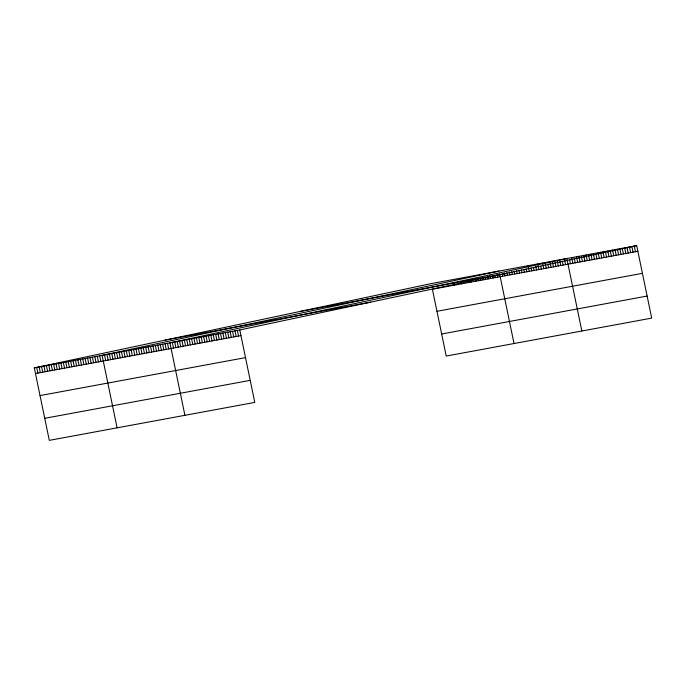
<?xml version="1.0" encoding="UTF-8"?>
<svg xmlns="http://www.w3.org/2000/svg" width="686" height="686" viewBox="0 0 686 686"><rect width="100%" height="100%" fill="white"/><g stroke="black" fill="none" stroke-linecap="round" stroke-linejoin="round"><path stroke-width="1.03" d="M34.3 367.893L239.774 329.949L254.78 402.408L49.306 440.361L34.3 367.893L431.22 283.592L636.694 245.639L651.7 318.107L446.226 356.051L432.386 289.226L637.86 251.273M499.022 271.064L102.103 355.374L117.109 427.832M566.833 258.545L169.914 342.846L184.92 415.313M239.774 329.949L636.694 245.639M300.236 311.41L505.711 273.465M165.283 340.076L370.757 302.123M35.466 373.527L240.94 335.583M436.956 311.281L642.43 273.328M40.037 395.582L245.511 357.629M441.655 333.996L647.13 296.052M44.736 418.306L250.21 380.353M634.284 246.085L635.45 251.719M631.875 246.531L633.041 252.165M629.465 246.977L630.631 252.611M627.055 247.423L628.222 253.057M624.646 247.869L625.812 253.494M622.236 248.315L623.403 253.94M619.827 248.752L621.002 254.386M617.426 249.198L618.592 254.832M615.016 249.644L616.182 255.278M612.607 250.09L613.773 255.724M610.197 250.536L611.363 256.17M607.787 250.982L608.954 256.615M605.378 251.428L606.544 257.061M602.968 251.873L604.134 257.499M600.559 252.319L601.725 257.945M598.149 252.757L599.315 258.39M595.937 254.146L596.906 258.836M593.33 253.649L594.496 259.282M590.92 254.094L592.087 259.728M588.708 255.475L589.677 260.174M586.101 254.986L587.267 260.62M583.692 255.432L584.858 261.066M581.479 256.813L582.457 261.503M578.881 256.324L580.047 261.949M576.472 256.761L577.638 262.395M574.251 258.15L575.228 262.841M571.652 257.653L572.819 263.287M569.629 259.977L570.409 263.733M567.03 259.48L581.839 331.004M564.415 258.991L565.581 264.625M562.374 261.315L563.155 265.07M559.956 261.76L560.736 265.516M557.143 260.337L558.31 265.962M555.111 262.661L555.892 266.417M552.299 261.229L553.473 266.863M549.88 261.675L551.047 267.308M547.848 263.999L548.629 267.754M545.036 262.567L546.202 268.2M542.617 263.021L543.784 268.646M540.774 266.279L541.357 269.101M537.773 263.913L538.939 269.547M535.74 266.237L536.521 269.992M533.511 267.626L534.094 270.438M531.093 268.072L531.676 270.884M528.083 265.705L529.249 271.33M526.248 268.963L526.831 271.785M523.83 269.409L524.413 272.231M521.403 269.855L521.986 272.676M518.985 270.31L519.568 273.122M516.558 270.756L517.141 273.568M514.14 271.202L514.723 274.014M511.722 271.647L512.305 274.46M509.295 272.093L509.878 274.915M506.877 272.539L507.46 275.36M504.45 272.994L505.033 275.806M502.229 274.374L502.615 276.252M499.605 273.885L514.028 343.532M497.187 274.331L497.77 277.144M494.958 275.721L495.352 277.598M492.539 276.166L492.925 278.044M489.924 275.678L490.507 278.49M487.695 277.058L488.08 278.936M485.276 277.504L485.662 279.382M482.85 277.95L483.244 279.828M480.432 278.405L480.817 280.282M478.005 278.85L478.399 280.728M475.587 279.296L475.973 281.174M470.742 280.188L471.136 282.066M468.324 280.634L468.71 282.512M461.061 281.98L461.446 283.858M453.789 283.318L454.183 285.196M237.365 330.395L238.531 336.02M234.955 330.832L236.121 336.466M232.545 331.278L233.712 336.912M230.136 331.724L231.302 337.358M227.726 332.17L228.892 337.804M225.317 332.616L226.483 338.249M222.907 333.062L224.073 338.695M220.506 333.507L221.672 339.141M218.097 333.953L219.263 339.587M215.687 334.399L216.853 340.024M213.277 334.837L214.444 340.47M210.868 335.283L212.034 340.916M208.458 335.728L209.624 341.362M206.049 336.174L207.215 341.808M203.639 336.62L204.805 342.254M201.23 337.066L202.396 342.7M198.82 337.512L199.986 343.146M196.41 337.958L197.577 343.592M194.001 338.404L195.167 344.029M191.591 338.841L192.757 344.475M189.182 339.287L190.348 344.921M186.772 339.733L187.938 345.367M184.371 340.179L185.537 345.813M181.962 340.625L183.128 346.259M179.552 341.071L180.718 346.704M177.142 341.517L178.309 347.15M174.733 341.962L175.899 347.596M172.323 342.408L173.489 348.034M167.495 343.3L168.662 348.925M165.069 343.746L166.235 349.38M162.651 344.192L163.817 349.826M160.224 344.638L161.39 350.272M157.806 345.084L158.972 350.718M155.379 345.53L156.545 351.163M152.961 345.984L154.127 351.609M150.543 346.43L151.709 352.064M148.116 346.876L149.282 352.51M145.698 347.322L146.864 352.956M143.271 347.768L144.437 353.401M140.853 348.214L142.019 353.847M138.435 348.668L139.601 354.293M136.008 349.114L137.174 354.748M133.59 349.56L134.756 355.194M131.163 350.006L132.329 355.64M128.745 350.452L129.911 356.085M126.327 350.898L127.493 356.531M123.9 351.352L125.066 356.977M121.482 351.798L122.648 357.423M119.055 352.244L120.221 357.878M116.637 352.69L117.803 358.324M114.219 353.136L115.385 358.769M111.792 353.582L112.958 359.215M109.374 354.027L110.54 359.661M106.947 354.482L108.114 360.107M104.529 354.928L105.695 360.562M99.684 355.82L100.851 361.453M97.266 356.266L98.432 361.899M94.84 356.711L96.006 362.345M92.421 357.166L93.588 362.791M89.995 357.612L91.161 363.246M87.576 358.058L88.743 363.691M85.158 358.504L86.325 364.137M82.732 358.95L83.898 364.583M80.313 359.395L81.48 365.029M77.887 359.85L79.053 365.475M75.469 360.296L76.635 365.93M73.05 360.742L74.217 366.375M70.624 361.188L71.79 366.821M68.206 361.633L69.372 367.267M65.779 362.079L66.945 367.713M63.361 362.534L64.527 368.159M60.943 362.98L62.109 368.614M58.516 363.426L59.682 369.059M56.098 363.872L57.264 369.505M53.671 364.317L54.837 369.951M51.253 364.763L52.419 370.397M48.826 365.218L49.992 370.843M46.408 365.664L47.574 371.289M43.99 366.11L45.156 371.743M41.563 366.556L42.729 372.189M39.145 367.001L40.311 372.635M36.718 367.447L37.884 373.081"/></g></svg>
